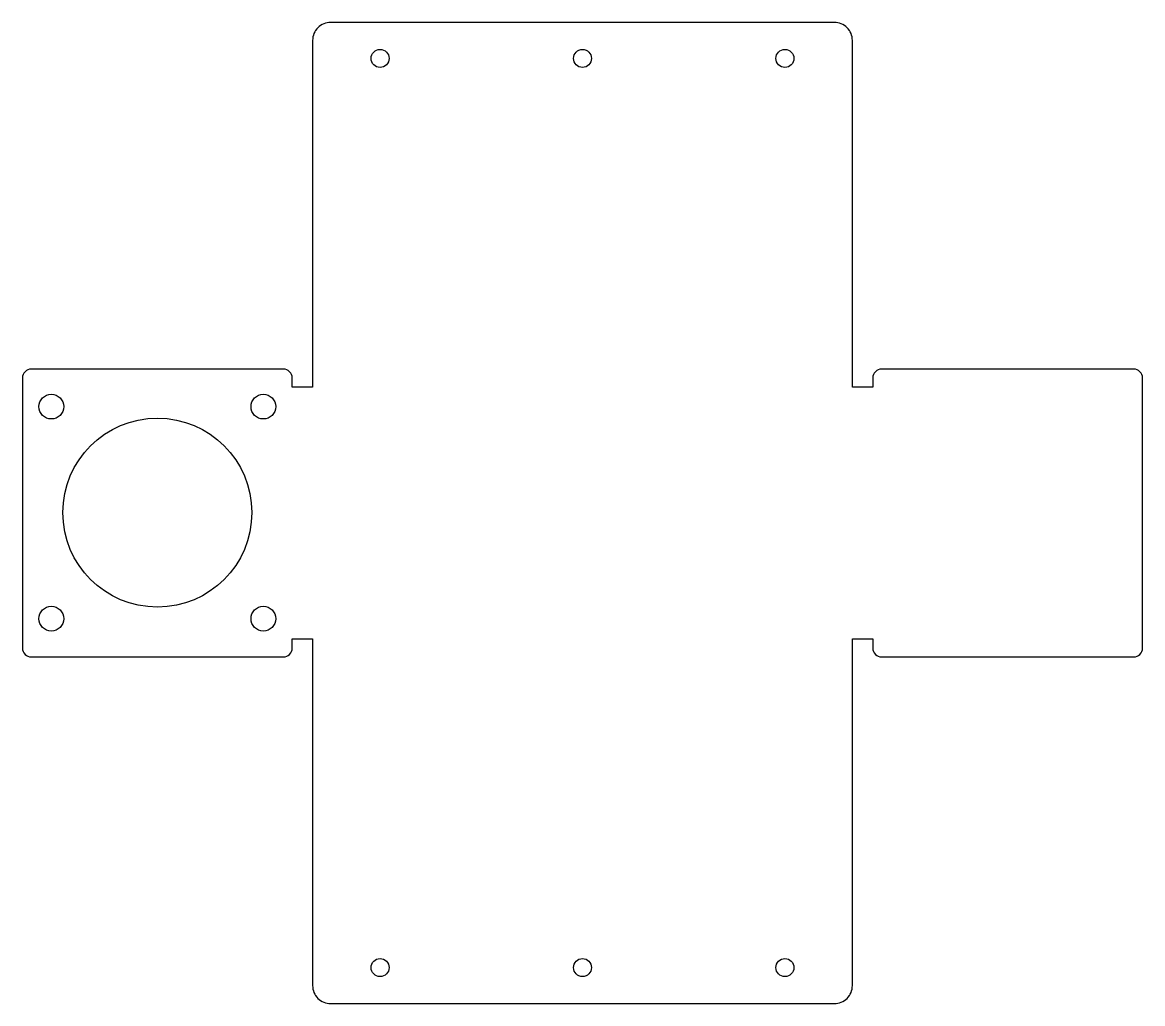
# Model space of a CAD drawing. Header units: millimetres. Extents: x -181 to 69, y -218 to 0.
import ezdxf

# ---------------------------------------------------------------- set-up
doc = ezdxf.new("R2010")
doc.units = ezdxf.units.MM
doc.layers.get('0').update_dxf_attribs({"linetype": 'CONTINUOUS'})

msp = doc.modelspace()

# ---------------------------------------------------------------- linework, layer by layer
msp.add_lwpolyline([(66.52, -141.05, 0.414214), (68.52, -139.05), (68.52, -79.05, 0.414214), (66.52, -77.05), (10.52, -77.05, 0.414214), (8.52, -79.05), (8.52, -81.05), (4, -81.05), (4, -4, 0.414214), (0, 0), (-112, 0, 0.414214), (-116, -4), (-116, -81.05), (-120.52, -81.05), (-120.52, -79.05, 0.414214), (-122.52, -77.05), (-178.52, -77.05, 0.414214), (-180.52, -79.05), (-180.52, -139.05, 0.414214), (-178.52, -141.05), (-122.52, -141.05, 0.414214), (-120.52, -139.05), (-120.52, -137.05), (-116, -137.05), (-116, -214.1, 0.414214), (-112, -218.1), (0, -218.1, 0.414214), (4, -214.1), (4, -137.05), (8.52, -137.05), (8.52, -139.05, 0.414214), (10.52, -141.05)], format="xyb", close=True)
for centre, radius in [((-101, -8), 2), ((-56, -8), 2), ((-11, -8), 2), ((-174.09, -85.4), 2.75), ((-126.95, -85.4), 2.75), ((-150.52, -108.97), 21), ((-174.09, -132.54), 2.75), ((-126.95, -132.54), 2.75), ((-101, -210.1), 2), ((-56, -210.1), 2), ((-11, -210.1), 2)]:
    msp.add_circle(centre, radius)

doc.saveas('drawing.dxf')
